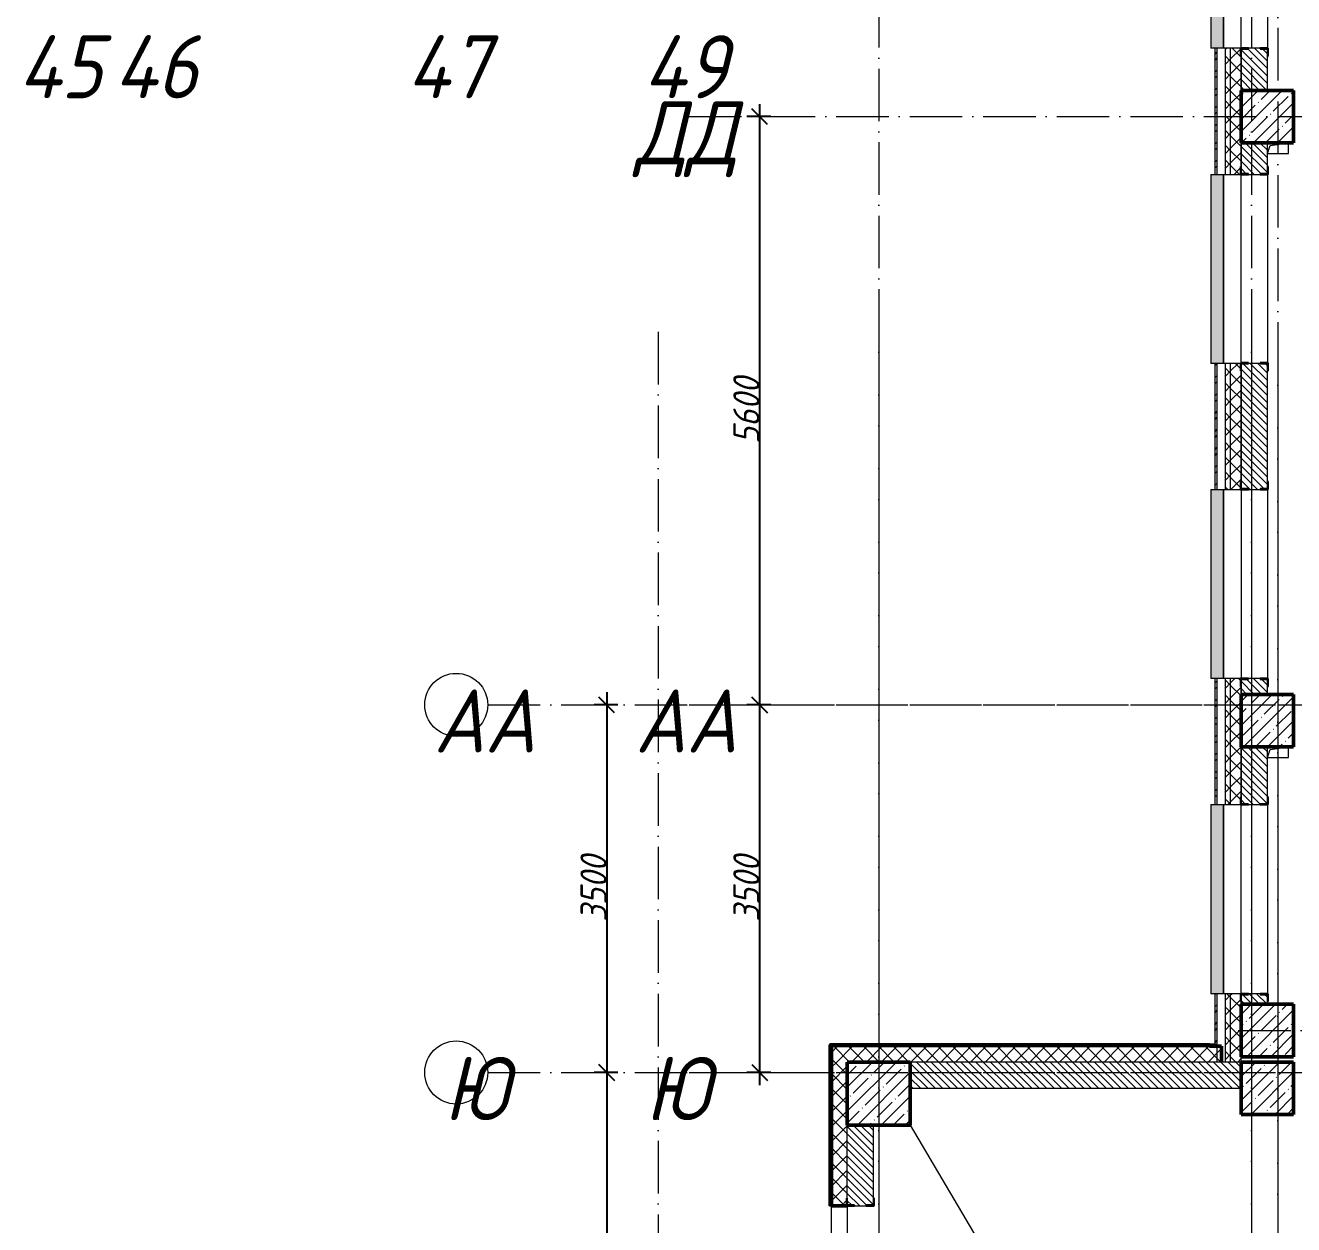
# Model space of a CAD drawing. Header units: millimetres. Extents: x -606178 to 312196, y -19338 to 632709.
# Drawn here: x -77790 to -65715, y 493177 to 504594 of the extents above; entities that cross this region are included whole.
import ezdxf

# ---------------------------------------------------------------- set-up
doc = ezdxf.new("R2010")
doc.units = ezdxf.units.MM
doc.linetypes.add('50_200_ШТРИХ_1Т_ш5_п1_п1_', pattern=[700, 500, -100, 0, -100])
for name, color, linetype, lineweight in [('A-____-____-DIMS', 7, 'Continuous', 9), ('A-DETL-____-OTLN-4', 7, 'Continuous', 18), ('A-GENM-____-MCUT', 7, 'Continuous', 25), ('A-GENM-____-OTLN', 7, 'Continuous', 9), ('A-GENM-____-OTLN-1', 7, 'Continuous', 25), ('A-GLAZ-____-OTLN', 7, 'Continuous', 9), ('A-WALL-____-MCUT', 7, 'Continuous', 13), ('A-WALL-____-MCUT-1', 7, 'Continuous', 9), ('A-WALL-____-MCUT-2', 7, 'Continuous', 50), ('A-WALL-____-MCUT-3', 7, 'Continuous', 9), ('A-WALL-____-OTLN', 7, 'Continuous', 9), ('A-WALL-____-PATT-1', 7, 'Continuous', 9), ('A-WALL-FNSH-MCUT-1', 7, 'Continuous', 9), ('S-COLS-____-MCUT', 7, 'Continuous', 50), ('S-COLS-____-OTLN', 7, 'Continuous', 9), ('S-GRID-____-IDEN', 7, 'Continuous', 9), ('S-GRID-____-OTLN-1', 7, '50_200_ШТРИХ_1Т_ш5_п1_п1_', 9)]:
    doc.layers.add(name, color=color, linetype=linetype, lineweight=lineweight)
doc.layers.add('A-GLAZ-____-OTLN-1', color=7, linetype='Continuous', lineweight=9, true_color=0xc0c0c0)
doc.styles.add('ISOCPEUR_I', font='isocpeui.ttf', dxfattribs={"width": 0.9, "height": 2.5})
doc.styles.add('ISOCPEUR_I_9', font='isocpeui.ttf', dxfattribs={"width": 0.9, "height": 250})
doc.dimstyles.new('ISO-2_5_0_9К_БОЛЬШОЙ_ОСИ', dxfattribs={"dimscale": 304.8, "dimtxt": 248.995294, "dimasz": 0.492126, "dimexe": 0.393701, "dimexo": 0, "dimgap": 0, "dimtad": 1, "dimdec": 0, "dimzin": 0, "dimdsep": 46, "dimtxsty": 'ISOCPEUR_I_9', "dimblk1": 'OBLIQUE', "dimblk2": 'OBLIQUE', "dimsah": 1, "dimcen": 0.09, "dimdle": 0.393701, "dimazin": 0, "dimtfac": 1, "dimtdec": 4, "dimtix": 1, "dimtmove": 0, "dimatfit": 3, "dimfxl": 1, "dimtvp": 1, "dimtolj": 1, "dimtzin": 0, "dimarcsym": 2})
pattern_1 = [(135, (-140714.89, 451794.26), (-35.35534, -35.35534), [])]
pattern_2 = [(45, (-140714.89, 451794.26), (-70.71068, 70.71068), []), (135, (-140714.89, 451794.26), (-70.71068, -70.71068), [])]
pattern_3 = [(45, (-74750, -43231.04), (-114.04925, 114.04925), []), (45, (-74635.95, -43231.04), (-114.04925, 114.04925), [201.613, -40.323, 3.353, -36.97])]
pattern_4 = [(45, (-74750, -42681.04), (-114.04925, 114.04925), []), (45, (-74635.95, -42681.04), (-114.04925, 114.04925), [201.613, -40.323, 3.353, -36.97])]

# ---------------------------------------------------------------- blocks, each defined once
blk = doc.blocks.new('BSC_Колонна _Прямоугольная - 500х500-V39-АР1_План отверстий 3 этажа в осях 1-64_Ю-ЯЯ')
at = {"layer": 'S-COLS-____-OTLN'}
h = blk.add_hatch(dxfattribs=at)
h.set_pattern_fill('FP_47', color=256, style=0, pattern_type=2)
h.set_pattern_definition([(315, (-51931.04, 74750), (114.04925, 114.04925), []), (315, (-51931.04, 74635.95), (114.04925, 114.04925), [201.613, -40.323, 3.353, -36.97])])
h.paths.add_polyline_path([(-250, 250), (-250, -250), (250, -250), (250, 250)], flags=0)
at = {"layer": 'S-COLS-____-MCUT'}
for p, q in [((250, 250), (-250, 250)), ((-250, 250), (-250, -250)), ((250, -250), (250, 250)), ((-250, -250), (250, -250))]:
    blk.add_line(p, q, dxfattribs=at)
blk = doc.blocks.new('BSC_Колонна _Прямоугольная - 500х500-V56-АР1_План отверстий 3 этажа в осях 1-64_Ю-ЯЯ')
at = {"layer": 'S-COLS-____-OTLN'}
h = blk.add_hatch(dxfattribs=at)
h.set_pattern_fill('FP_64', color=256, style=0, pattern_type=2)
h.set_pattern_definition(pattern_3)
h.paths.add_polyline_path([(-250, -250), (250, -250), (250, 250), (-250, 250)], flags=0)
at = {"layer": 'S-COLS-____-MCUT'}
for p, q in [((250, 250), (-250, 250)), ((-250, 250), (-250, -250)), ((250, -250), (250, 250)), ((-250, -250), (250, -250))]:
    blk.add_line(p, q, dxfattribs=at)
blk = doc.blocks.new('BSC_Колонна _Прямоугольная - 500х500-V113-АР1_План отверстий 3 этажа в осях 1-64_Ю-ЯЯ')
at = {"layer": 'S-COLS-____-OTLN'}
h = blk.add_hatch(dxfattribs=at)
h.set_pattern_fill('FP_118', color=256, style=0, pattern_type=2)
h.set_pattern_definition([(315, (-46181.04, 74750), (114.04925, 114.04925), []), (315, (-46181.04, 74635.95), (114.04925, 114.04925), [201.613, -40.323, 3.353, -36.97])])
h.paths.add_polyline_path([(-250, 250), (-250, -250), (250, -250), (250, 250)], flags=0)
at = {"layer": 'S-COLS-____-MCUT'}
for p, q in [((250, 250), (-250, 250)), ((-250, 250), (-250, -250)), ((250, -250), (250, 250)), ((-250, -250), (250, -250))]:
    blk.add_line(p, q, dxfattribs=at)
blk = doc.blocks.new('BSC_Колонна _Прямоугольная - 500х500-V119-АР1_План отверстий 3 этажа в осях 1-64_Ю-ЯЯ')
at = {"layer": 'S-COLS-____-OTLN'}
h = blk.add_hatch(dxfattribs=at)
h.set_pattern_fill('FP_124', color=256, style=0, pattern_type=2)
h.set_pattern_definition(pattern_4)
h.paths.add_polyline_path([(-250, -250), (250, -250), (250, 250), (-250, 250), (-250, 12)], flags=0)
at = {"layer": 'S-COLS-____-MCUT'}
for p, q in [((250, 250), (-250, 250)), ((-250, 250), (-250, -250)), ((250, -250), (250, 250)), ((-250, -250), (250, -250))]:
    blk.add_line(p, q, dxfattribs=at)
blk = doc.blocks.new('Фахверк_СКБ_Уголок - 250_2700-27497298-АР1_План отверстий 3 этажа в осях 1-64_Ю-ЯЯ')
at = {"layer": 'A-GENM-____-MCUT'}
for p, q in [((200, 181), (125, 181)), ((125, 181), (125, 106)), ((131, 106), (131, 175)), ((131, 175), (200, 175)), ((200, 175), (200, 181)), ((125, 106), (131, 106)), ((131, -6), (125, -6)), ((125, -6), (125, -81)), ((125, -81), (200, -81)), ((131, -75), (131, -6)), ((200, -75), (131, -75)), ((200, -81), (200, -75))]:
    blk.add_line(p, q, dxfattribs=at)
blk = doc.blocks.new('Фахверк_СКБ_Уголок - 250_2700_1-27501432-АР1_План отверстий 3 этажа в осях 1-64_Ю-ЯЯ')
at = {"layer": 'A-GENM-____-MCUT'}
for p, q in [((200, 181), (125, 181)), ((125, 181), (125, 106)), ((131, 106), (131, 175)), ((131, 175), (200, 175)), ((200, 175), (200, 181)), ((125, 106), (131, 106)), ((131, -6), (125, -6)), ((125, -6), (125, -81)), ((125, -81), (200, -81)), ((131, -75), (131, -6)), ((200, -75), (131, -75)), ((200, -81), (200, -75))]:
    blk.add_line(p, q, dxfattribs=at)
blk = doc.blocks.new('AR_Отверстие прямоугольное _в плите_ - AR_Отверстие прямоугольное _в плите_-V175-АР1_План отверстий 3 этажа в осях 1-64_Ю-ЯЯ')
at = {"layer": 'A-GENM-____-OTLN'}
for p, q in [((-100, -50), (-75, 25)), ((-75, 25), (100, 50)), ((100, -50), (100, 50)), ((-100, -50), (100, -50))]:
    blk.add_line(p, q, dxfattribs=at)
blk = doc.blocks.new('Отлив_СКБ - Отлив витража_120_НВФ-31885689-АР1_План отверстий 3 этажа в осях 1-64_Ю-ЯЯ')
at = {"layer": 'A-GLAZ-____-OTLN-1'}
for points in [[(1800, 2), (1800, 120), (0, 120), (0, 2), (737, 2)], [(1800, 0), (1800, 2), (0, 2), (0, 0), (737, 0)]]:
    blk.add_hatch(color=256, dxfattribs=at).paths.add_polyline_path(points, flags=0)
at = {"layer": 'A-GLAZ-____-OTLN'}
for p, q in [((0, 83), (0, 120)), ((1800, 120), (0, 120)), ((0, 2), (1800, 2)), ((1800, 120), (1800, 83)), ((1800, 0), (0, 0))]:
    blk.add_line(p, q, dxfattribs=at)
blk = doc.blocks.new('Стены 10 - Стены 4-31628020-АР1_План отверстий 3 этажа в осях 1-64_Ю-ЯЯ')
at = {"layer": 'A-WALL-____-MCUT'}
for p, q in [((23850, 9731), (23800, 9731)), ((23800, 9731), (23800, 9711)), ((23800, 9711), (23850, 9711)), ((23850, 9711), (23850, 9731))]:
    blk.add_line(p, q, dxfattribs=at)
blk = doc.blocks.new('BSC_Колонна _Прямоугольная - 600х600-25984397-АР1_План отверстий 3 этажа в осях 1-64_А-ГГ')
at = {"layer": 'S-COLS-____-OTLN'}
h = blk.add_hatch(dxfattribs=at)
h.set_pattern_fill('FP_47', color=256, style=0, pattern_type=2)
h.set_pattern_definition([(45, (-71050, -42631.04), (-114.04925, 114.04925), []), (45, (-70935.95, -42631.04), (-114.04925, 114.04925), [201.613, -40.323, 3.353, -36.97])])
h.paths.add_polyline_path([(-300, -300), (300, -300), (300, 300), (-300, 300)], flags=0)
at = {"layer": 'S-COLS-____-MCUT'}
for p, q in [((300, 300), (-300, 300)), ((-300, 300), (-300, -300)), ((300, -300), (300, 300)), ((-300, -300), (300, -300))]:
    blk.add_line(p, q, dxfattribs=at)
blk = doc.blocks.new('BSC_Колонна _Прямоугольная - 500х500-V87-АР1_План отверстий 3 этажа в осях 1-64_А-ГГ')
at = {"layer": 'S-COLS-____-OTLN'}
h = blk.add_hatch(dxfattribs=at)
h.set_pattern_fill('FP_124', color=256, style=0, pattern_type=2)
h.set_pattern_definition(pattern_3)
h.paths.add_polyline_path([(-250, -250), (250, -250), (250, 250), (-250, 250)], flags=0)
at = {"layer": 'S-COLS-____-MCUT'}
for p, q in [((250, 250), (-250, 250)), ((-250, 250), (-250, -250)), ((250, -250), (250, 250)), ((-250, -250), (250, -250))]:
    blk.add_line(p, q, dxfattribs=at)
blk = doc.blocks.new('BSC_Колонна _Прямоугольная - 500х500-V143-АР1_План отверстий 3 этажа в осях 1-64_А-ГГ')
at = {"layer": 'S-COLS-____-OTLN'}
h = blk.add_hatch(dxfattribs=at)
h.set_pattern_fill('FP_166', color=256, style=0, pattern_type=2)
h.set_pattern_definition(pattern_4)
h.paths.add_polyline_path([(-250, -250), (250, -250), (250, 250), (-250, 250)], flags=0)
at = {"layer": 'S-COLS-____-MCUT'}
for p, q in [((250, 250), (-250, 250)), ((-250, 250), (-250, -250)), ((250, -250), (250, 250)), ((-250, -250), (250, -250))]:
    blk.add_line(p, q, dxfattribs=at)
blk = doc.blocks.new('Фахверк_СКБ_Уголок - 250_3380-27498580-АР1_План отверстий 3 этажа в осях 1-64_А-ГГ')
at = {"layer": 'A-GENM-____-MCUT'}
for p, q in [((200, 181), (125, 181)), ((125, 181), (125, 106)), ((131, 106), (131, 175)), ((131, 175), (200, 175)), ((200, 175), (200, 181)), ((125, 106), (131, 106)), ((131, -6), (125, -6)), ((125, -6), (125, -81)), ((125, -81), (200, -81)), ((131, -75), (131, -6)), ((200, -75), (131, -75)), ((200, -81), (200, -75))]:
    blk.add_line(p, q, dxfattribs=at)
blk = doc.blocks.new('Стены 10 - Стены 4-31628020-АР1_План отверстий 3 этажа в осях 1-64_А-ГГ')
at = {"layer": 'A-WALL-____-MCUT-3'}
for p, q in [((23850, 9731), (23800, 9731)), ((23800, 9731), (23800, 9711)), ((23800, 9711), (23850, 9711)), ((23850, 9711), (23850, 9731))]:
    blk.add_line(p, q, dxfattribs=at)
blk = doc.blocks.new('Ось сетки - Круг_Ø6_00__ISO-2_5_0_9K_-25732049-АР1_План отверстий 1 этажа в осях 1-64_А-ГГ')
at = {"layer": 'S-GRID-____-IDEN'}
blk.add_circle((0, 0), 3, dxfattribs=at)
blk = doc.blocks.new('_Oblique')
at = {"color": 0, "linetype": 'ByBlock', "lineweight": -2}
blk.add_line((-0.5, -0.5), (0.5, 0.5), dxfattribs=at)
blk = doc.blocks.new('*D5053')
at = {"layer": 'A-____-____-DIMS', "color": 0, "lineweight": -2, "transparency": 16777216}
for p, q in [((-72255, 498245), (-72255, 494505)), ((-72148, 498125), (-72375, 498125)), ((-72148, 494625), (-72375, 494625))]:
    blk.add_line(p, q, dxfattribs=at)
at = {"layer": 'Defpoints', "color": 0, "transparency": 16777216}
for p in [(-72148, 498125), (-72255, 494625), (-72148, 494625)]:
    blk.add_point(p, dxfattribs=at)
at = {"layer": 'A-____-____-DIMS', "color": 0, "lineweight": -2, "transparency": 16777216, "xscale": 150, "yscale": 150, "zscale": 150}
for p, rotation in [((-72255, 498125), 90), ((-72255, 494625), 270)]:
    blk.add_blockref('_Oblique', p, dxfattribs=dict(at, rotation=rotation))
at = {"layer": 'A-____-____-DIMS', "color": 0, "transparency": 16777216, "insert": (-72380, 496375), "char_height": 250, "width": 758.48, "attachment_point": 5, "rotation": 90, "style": 'ISOCPEUR_I_9'}
blk.add_mtext('\\A1;3500', dxfattribs=at)
blk = doc.blocks.new('*D5054')
at = {"layer": 'A-____-____-DIMS', "color": 0, "lineweight": -2, "transparency": 16777216}
for p, q in [((-72255, 494745), (-72255, 488355)), ((-72148, 494625), (-72375, 494625)), ((-72148, 488475), (-72375, 488475))]:
    blk.add_line(p, q, dxfattribs=at)
at = {"layer": 'Defpoints', "color": 0, "transparency": 16777216}
for p in [(-72148, 494625), (-72255, 488475), (-72148, 488475)]:
    blk.add_point(p, dxfattribs=at)
at = {"layer": 'A-____-____-DIMS', "color": 0, "lineweight": -2, "transparency": 16777216, "xscale": 150, "yscale": 150, "zscale": 150}
for p, rotation in [((-72255, 494625), 90), ((-72255, 488475), 270)]:
    blk.add_blockref('_Oblique', p, dxfattribs=dict(at, rotation=rotation))
at = {"layer": 'A-____-____-DIMS', "color": 0, "transparency": 16777216, "insert": (-72380, 491550), "char_height": 250, "width": 701.02, "attachment_point": 5, "rotation": 90, "style": 'ISOCPEUR_I_9'}
blk.add_mtext('\\A1;6150', dxfattribs=at)
blk = doc.blocks.new('*D5373')
at = {"layer": 'A-____-____-DIMS', "color": 0, "lineweight": -2, "transparency": 16777216}
for p, q in [((-70800, 503845), (-70800, 498005)), ((-70693, 503725), (-70920, 503725)), ((-70693, 498125), (-70920, 498125))]:
    blk.add_line(p, q, dxfattribs=at)
at = {"layer": 'Defpoints', "color": 0, "transparency": 16777216}
for p in [(-70693, 503725), (-70800, 498125), (-70693, 498125)]:
    blk.add_point(p, dxfattribs=at)
at = {"layer": 'A-____-____-DIMS', "color": 0, "lineweight": -2, "transparency": 16777216, "xscale": 150, "yscale": 150, "zscale": 150}
for p, rotation in [((-70800, 503725), 90), ((-70800, 498125), 270)]:
    blk.add_blockref('_Oblique', p, dxfattribs=dict(at, rotation=rotation))
at = {"layer": 'A-____-____-DIMS', "color": 0, "transparency": 16777216, "insert": (-70925, 500925), "char_height": 250, "width": 758.48, "attachment_point": 5, "rotation": 90, "style": 'ISOCPEUR_I_9'}
blk.add_mtext('\\A1;5600', dxfattribs=at)
blk = doc.blocks.new('*D5374')
at = {"layer": 'A-____-____-DIMS', "color": 0, "lineweight": -2, "transparency": 16777216}
for p, q in [((-70800, 498245), (-70800, 494505)), ((-70693, 498125), (-70920, 498125)), ((-70693, 494625), (-70920, 494625))]:
    blk.add_line(p, q, dxfattribs=at)
at = {"layer": 'Defpoints', "color": 0, "transparency": 16777216}
for p in [(-70693, 498125), (-70800, 494625), (-70693, 494625)]:
    blk.add_point(p, dxfattribs=at)
at = {"layer": 'A-____-____-DIMS', "color": 0, "lineweight": -2, "transparency": 16777216, "xscale": 150, "yscale": 150, "zscale": 150}
for p, rotation in [((-70800, 498125), 90), ((-70800, 494625), 270)]:
    blk.add_blockref('_Oblique', p, dxfattribs=dict(at, rotation=rotation))
at = {"layer": 'A-____-____-DIMS', "color": 0, "transparency": 16777216, "insert": (-70925, 496375), "char_height": 250, "width": 758.48, "attachment_point": 5, "rotation": 90, "style": 'ISOCPEUR_I_9'}
blk.add_mtext('\\A1;3500', dxfattribs=at)

msp = doc.modelspace()

# ---------------------------------------------------------------- hatches: boundary and pattern name
at = {"layer": 'A-WALL-____-PATT-1'}
h = msp.add_hatch(dxfattribs=at)
h.set_pattern_fill('FP_4', color=256, style=0, pattern_type=2)
h.set_pattern_definition(pattern_2)
h.paths.add_polyline_path([(-66314.891, 494725.3011), (-66314.891, 495375.3011), (-66364.891, 495375.3011), (-66364.891, 494725.3011)], flags=0)
h.paths.add_polyline_path([(-66364.891, 497175.3011), (-66314.891, 497175.3011), (-66314.891, 498375.3011), (-66364.891, 498375.3011), (-66364.891, 497716.3162)], flags=0)
h.paths.add_polyline_path([(-66364.891, 500175.3011), (-66314.891, 500175.3011), (-66314.891, 501375.3011), (-66364.891, 501375.3011), (-66364.891, 500945.2864)], flags=0)
h.paths.add_polyline_path([(-66364.891, 503175.3011), (-66314.891, 503175.3011), (-66314.891, 504375.3011), (-66364.891, 504375.3011), (-66364.891, 503367.014)], flags=0)
h.paths.add_polyline_path([(-66314.891, 506175.3011), (-66314.891, 506975.3011), (-66364.891, 506975.3011), (-66364.891, 506175.3011)], flags=0)
h = msp.add_hatch(dxfattribs=at)
h.set_pattern_fill('FP_4', color=256, style=0, pattern_type=2)
h.set_pattern_definition(pattern_2)
h.paths.add_polyline_path([(-66314.891, 494725.3011), (-66214.891, 494725.3011), (-66214.891, 495300.3011), (-66220.891, 495300.3011), (-66220.891, 495375.3011), (-66314.891, 495375.3011), (-66314.891, 494775.3011)], flags=0)
h.paths.add_polyline_path([(-66220.891, 497175.3011), (-66220.891, 497250.3011), (-66214.891, 497250.3011), (-66214.891, 498300.3011), (-66220.891, 498300.3011), (-66220.891, 498375.3011), (-66314.891, 498375.3011), (-66314.891, 497175.3011)], flags=0)
h.paths.add_polyline_path([(-66220.891, 500175.3011), (-66220.891, 500250.3011), (-66214.891, 500250.3011), (-66214.891, 501306.3011), (-66220.891, 501306.3011), (-66220.891, 501375.3011), (-66314.891, 501375.3011), (-66314.891, 500175.3011)], flags=0)
h.paths.add_polyline_path([(-66220.891, 503175.3011), (-66220.891, 503250.3011), (-66214.891, 503250.3011), (-66214.891, 504300.3011), (-66220.891, 504300.3011), (-66220.891, 504375.3011), (-66314.891, 504375.3011), (-66314.891, 503175.3011)], flags=0)
h.paths.add_polyline_path([(-66220.891, 506175.3011), (-66220.891, 506250.3011), (-66214.891, 506250.3011), (-66214.891, 506975.3011), (-66314.891, 506975.3011), (-66314.891, 506175.3011)], flags=0)
h = msp.add_hatch(dxfattribs=at)
h.set_pattern_fill('FP_6', color=256, style=0, pattern_type=2)
h.set_pattern_definition([(45, (-140714.89, 451794.26), (-85.53659, 85.53659), []), (45, (-140657.87, 451794.26), (-85.53659, 85.53659), [])])
h.paths.add_polyline_path([(-66444.891, 494895.3011), (-66444.891, 495375.3011), (-66464.891, 495375.3011), (-66464.891, 494895.3011)], flags=0)
h.paths.add_polyline_path([(-66464.891, 497175.3011), (-66444.891, 497175.3011), (-66444.891, 498375.3011), (-66464.891, 498375.3011), (-66464.891, 497716.3162)], flags=0)
h.paths.add_polyline_path([(-66444.891, 500175.3011), (-66444.891, 501375.3011), (-66464.891, 501375.3011), (-66464.891, 500175.3011)], flags=0)
h.paths.add_polyline_path([(-66444.891, 503175.3011), (-66444.891, 504375.3011), (-66464.891, 504375.3011), (-66464.891, 503175.3011)], flags=0)
h.paths.add_polyline_path([(-66444.891, 506175.3011), (-66444.891, 506735.3011), (-66464.891, 506735.3011), (-66464.891, 506175.3011)], flags=0)
h = msp.add_hatch(dxfattribs=at)
h.set_pattern_fill('FP_9', color=256, style=0, pattern_type=2)
h.set_pattern_definition(pattern_1)
h.paths.add_polyline_path([(-65964.891, 503975.3011), (-65964.891, 504369.3011), (-66033.891, 504369.3011), (-66033.891, 504375.3011), (-66145.891, 504375.3011), (-66145.891, 504369.3011), (-66214.891, 504369.3011), (-66214.891, 503975.3011)], flags=0)
h.paths.add_polyline_path([(-66145.891, 506175.3011), (-66033.891, 506175.3011), (-66033.891, 506181.3011), (-65964.891, 506181.3011), (-65964.891, 506425.3011), (-66214.891, 506425.3011), (-66214.891, 506181.3011), (-66145.891, 506181.3011)], flags=0)
h = msp.add_hatch(dxfattribs=at)
h.set_pattern_fill('FP_9', color=256, style=0, pattern_type=2)
h.set_pattern_definition(pattern_1)
h.paths.add_polyline_path([(-66145.891, 498225.3011), (-65964.891, 498225.3011), (-65964.891, 498369.3011), (-66033.891, 498369.3011), (-66033.891, 498375.3011), (-66145.891, 498375.3011), (-66145.891, 498369.3011), (-66214.891, 498369.3011), (-66214.891, 498225.3011)], flags=0)
h.paths.add_polyline_path([(-66033.891, 500175.3011), (-66033.891, 500181.3011), (-65964.891, 500181.3011), (-65964.891, 501375.3011), (-66214.891, 501375.3011), (-66214.891, 500181.3011), (-66145.891, 500181.3011), (-66145.891, 500175.3011)], flags=0)
h.paths.add_polyline_path([(-66033.891, 503175.3011), (-66033.891, 503181.3011), (-65964.891, 503181.3011), (-65964.891, 503475.3011), (-66214.891, 503475.3011), (-66214.891, 503181.3011), (-66145.891, 503181.3011), (-66145.891, 503175.3011)], flags=0)
h = msp.add_hatch(dxfattribs=at)
h.set_pattern_fill('FP_9', color=256, style=0, pattern_type=2)
h.set_pattern_definition(pattern_1)
h.paths.add_polyline_path([(-66145.891, 495275.3011), (-65964.891, 495275.3011), (-65964.891, 495369.3011), (-66033.891, 495369.3011), (-66033.891, 495375.3011), (-66145.891, 495375.3011), (-66145.891, 495369.3011), (-66214.891, 495369.3011), (-66214.891, 495275.3011)], flags=0)
h.paths.add_polyline_path([(-66145.891, 497175.3011), (-66033.891, 497175.3011), (-66033.891, 497181.3011), (-65964.891, 497181.3011), (-65964.891, 497725.3011), (-66214.891, 497725.3011), (-66214.891, 497181.3011), (-66145.891, 497181.3011)], flags=0)
h = msp.add_hatch(dxfattribs=at)
h.set_pattern_fill('FP_4', color=256, style=0, pattern_type=2)
h.set_pattern_definition(pattern_2)
h.paths.add_polyline_path([(-66400.2463, 494725.3011), (-66400.2463, 494875.3011), (-70114.891, 494875.3011), (-70114.891, 494725.3011), (-66495.4168, 494725.3011)], flags=0)
h = msp.add_hatch(dxfattribs=at)
h.set_pattern_fill('FP_1', color=256, style=0, pattern_type=2)
h.set_pattern_definition(pattern_2)
h.paths.add_polyline_path([(-66400.2463, 494725.3011), (-66400.2463, 494875.3011), (-70114.891, 494875.3011), (-70114.891, 494725.3011), (-66495.0678, 494725.3011)], flags=0)
h = msp.add_hatch(dxfattribs=at)
h.set_pattern_fill('FP_1', color=256, style=0, pattern_type=2)
h.set_pattern_definition(pattern_2)
h.paths.add_polyline_path([(-70114.891, 464125.3011), (-69964.891, 464125.3011), (-69964.891, 465420.3011), (-69970.891, 465420.3011), (-69970.891, 465495.3011), (-70114.891, 465495.3011)], flags=0)
h.paths.add_polyline_path([(-70029.9964, 467195.3011), (-69970.891, 467195.3011), (-69970.891, 467270.3011), (-69964.891, 467270.3011), (-69964.891, 468060.3011), (-69970.891, 468060.3011), (-69970.891, 468135.3011), (-70114.891, 468135.3011), (-70114.891, 467195.3011)], flags=0)
h.paths.add_polyline_path([(-70029.9964, 469835.3011), (-69970.891, 469835.3011), (-69970.891, 469910.3011), (-69964.891, 469910.3011), (-69964.891, 471300.3011), (-69970.891, 471300.3011), (-69970.891, 471375.3011), (-70114.891, 471375.3011), (-70114.891, 469835.3011)], flags=0)
h.paths.add_polyline_path([(-70029.9964, 473075.3011), (-69970.891, 473075.3011), (-69970.891, 473150.3011), (-69964.891, 473150.3011), (-69964.891, 473940.3011), (-69970.891, 473940.3011), (-69970.891, 474015.3011), (-70114.891, 474015.3011), (-70114.891, 473075.3011)], flags=0)
h.paths.add_polyline_path([(-70029.9964, 475715.3011), (-69970.891, 475715.3011), (-69970.891, 475790.3011), (-69964.891, 475790.3011), (-69964.891, 477180.3011), (-69970.891, 477180.3011), (-69970.891, 477255.3011), (-70114.891, 477255.3011), (-70114.891, 475715.3011)], flags=0)
h.paths.add_polyline_path([(-70114.891, 478955.3011), (-69970.891, 478955.3011), (-69970.891, 479030.3011), (-69964.891, 479030.3011), (-69964.891, 479820.3011), (-69970.891, 479820.3011), (-69970.891, 479895.3011), (-70114.891, 479895.3011)], flags=0)
h.paths.add_polyline_path([(-70114.891, 481595.3011), (-69970.891, 481595.3011), (-69970.891, 481670.3011), (-69964.891, 481670.3011), (-69964.891, 483060.3011), (-69970.891, 483060.3011), (-69970.891, 483135.3011), (-70114.891, 483135.3011)], flags=0)
h.paths.add_polyline_path([(-70114.891, 484835.3011), (-69970.891, 484835.3011), (-69970.891, 484910.3011), (-69964.891, 484910.3011), (-69964.891, 485700.3011), (-69970.891, 485700.3011), (-69970.891, 485775.3011), (-70114.891, 485775.3011)], flags=0)
h.paths.add_polyline_path([(-69970.891, 487475.3011), (-69970.891, 487550.3011), (-69964.891, 487550.3011), (-69964.891, 488940.3011), (-69970.891, 488940.3011), (-69970.891, 489015.3011), (-70114.891, 489015.3011), (-70114.891, 487475.3011), (-70029.9964, 487475.3011)], flags=0)
h.paths.add_polyline_path([(-69970.891, 490715.3011), (-69970.891, 490790.3011), (-69964.891, 490790.3011), (-69964.891, 491580.3011), (-69970.891, 491580.3011), (-69970.891, 491655.3011), (-70114.891, 491655.3011), (-70114.891, 490715.3011), (-70029.9964, 490715.3011)], flags=0)
h.paths.add_polyline_path([(-69970.891, 493355.3011), (-69970.891, 493430.3011), (-69964.891, 493430.3011), (-69964.891, 494725.3011), (-70114.891, 494725.3011), (-70114.891, 493355.3011), (-70029.9964, 493355.3011)], flags=0)
h = msp.add_hatch(dxfattribs=at)
h.set_pattern_fill('FP_9', color=256, style=0, pattern_type=2)
h.set_pattern_definition(pattern_1)
h.paths.add_polyline_path([(-66214.891, 494475.3011), (-66214.891, 494725.3011), (-69364.891, 494725.3011), (-69364.891, 494475.3011), (-66495.4168, 494475.3011)], flags=0)
h = msp.add_hatch(dxfattribs=at)
h.set_pattern_fill('FP_6', color=256, style=0, pattern_type=2)
h.set_pattern_definition(pattern_1)
h.paths.add_polyline_path([(-66214.891, 494475.3011), (-66214.891, 494725.3011), (-69364.891, 494725.3011), (-69364.891, 494475.3011), (-66495.0678, 494475.3011)], flags=0)
h = msp.add_hatch(dxfattribs=at)
h.set_pattern_fill('FP_6', color=256, style=0, pattern_type=2)
h.set_pattern_definition(pattern_1)
h.paths.add_polyline_path([(-69895.891, 488775.3011), (-69714.891, 488775.3011), (-69714.891, 489009.3011), (-69783.891, 489009.3011), (-69783.891, 489015.3011), (-69895.891, 489015.3011), (-69895.891, 489009.3011), (-69964.891, 489009.3011), (-69964.891, 488775.3011)], flags=0)
h.paths.add_polyline_path([(-69895.891, 490715.3011), (-69783.891, 490715.3011), (-69783.891, 490721.3011), (-69714.891, 490721.3011), (-69714.891, 491649.3011), (-69783.891, 491649.3011), (-69783.891, 491655.3011), (-69895.891, 491655.3011), (-69895.891, 491649.3011), (-69964.891, 491649.3011), (-69964.891, 490721.3011), (-69895.891, 490721.3011)], flags=0)
h.paths.add_polyline_path([(-69783.891, 493355.3011), (-69783.891, 493361.3011), (-69714.891, 493361.3011), (-69714.891, 494125.3011), (-69964.891, 494125.3011), (-69964.891, 493361.3011), (-69895.891, 493361.3011), (-69895.891, 493355.3011)], flags=0)

# ---------------------------------------------------------------- linework, layer by layer
at = {"layer": 'A-DETL-____-OTLN-4'}
msp.add_line((-69364.891, 494125.3011), (-51964.891, 464625.3011), dxfattribs=at)
at = {"layer": 'A-WALL-____-MCUT'}
for p, q in [((-66444.891, 504375.3011), (-66444.891, 503175.3011)), ((-66220.891, 504375.3011), (-66444.891, 504375.3011)), ((-66033.891, 504375.3011), (-66145.891, 504375.3011)), ((-65964.891, 503975.3011), (-65964.891, 504300.3011)), ((-65964.891, 503250.3011), (-65964.891, 503475.3011)), ((-66444.891, 503175.3011), (-66220.891, 503175.3011)), ((-66145.891, 503175.3011), (-66033.891, 503175.3011)), ((-66444.891, 501375.3011), (-66444.891, 500175.3011)), ((-66220.891, 501375.3011), (-66444.891, 501375.3011)), ((-66033.891, 501375.3011), (-66145.891, 501375.3011)), ((-65964.891, 500250.3011), (-65964.891, 501306.3011)), ((-66444.891, 500175.3011), (-66220.891, 500175.3011)), ((-66145.891, 500175.3011), (-66033.891, 500175.3011)), ((-66444.891, 498375.3011), (-66444.891, 497175.3011)), ((-66220.891, 498375.3011), (-66444.891, 498375.3011)), ((-66033.891, 498375.3011), (-66145.891, 498375.3011)), ((-65964.891, 498225.3011), (-65964.891, 498300.3011)), ((-65964.891, 497250.3011), (-65964.891, 497725.3011)), ((-66444.891, 497175.3011), (-66220.891, 497175.3011)), ((-66145.891, 497175.3011), (-66033.891, 497175.3011)), ((-66444.891, 495375.3011), (-66444.891, 494725.3011)), ((-66220.891, 495375.3011), (-66444.891, 495375.3011)), ((-66033.891, 495375.3011), (-66145.891, 495375.3011)), ((-65964.891, 495275.3011), (-65964.891, 495300.3011)), ((-66214.891, 494725.3011), (-66214.891, 494775.3011)), ((-66214.891, 494725.3011), (-69364.891, 494725.3011)), ((-69364.891, 494475.3011), (-66214.891, 494475.3011))]:
    msp.add_line(p, q, dxfattribs=at)
at = {"layer": 'A-WALL-____-MCUT-1'}
for p, q in [((-66364.891, 503175.3011), (-66364.891, 504375.3011)), ((-66314.891, 503175.3011), (-66314.891, 504375.3011)), ((-66214.891, 504300.3011), (-66214.891, 503975.3011)), ((-66214.891, 503975.3011), (-66214.891, 504300.3011)), ((-66214.891, 503250.3011), (-66214.891, 503475.3011)), ((-66214.891, 503475.3011), (-66214.891, 503250.3011)), ((-66364.891, 500175.3011), (-66364.891, 501375.3011)), ((-66314.891, 500175.3011), (-66314.891, 501375.3011)), ((-66214.891, 500250.3011), (-66214.891, 501306.3011)), ((-66214.891, 501306.3011), (-66214.891, 500250.3011)), ((-66364.891, 497175.3011), (-66364.891, 498375.3011)), ((-66314.891, 497175.3011), (-66314.891, 498375.3011)), ((-66214.891, 498225.3011), (-66214.891, 498300.3011)), ((-66214.891, 498300.3011), (-66214.891, 498225.3011)), ((-66214.891, 497250.3011), (-66214.891, 497725.3011)), ((-66214.891, 497725.3011), (-66214.891, 497250.3011)), ((-66364.891, 494725.3011), (-66364.891, 495375.3011)), ((-66314.891, 494725.3011), (-66314.891, 495375.3011)), ((-66214.891, 495275.3011), (-66214.891, 495300.3011)), ((-66214.891, 495300.3011), (-66214.891, 495275.3011)), ((-66514.891, 494887.3011), (-70126.891, 494887.3011)), ((-66514.891, 494882.3011), (-70121.891, 494882.3011)), ((-66400.2463, 494875.3011), (-66514.891, 494875.3011)), ((-66400.2463, 494725.3011), (-66400.2463, 494875.3011))]:
    msp.add_line(p, q, dxfattribs=at)
at = {"layer": 'A-WALL-____-MCUT-2'}
for p, q in [((-66514.891, 494887.3011), (-70126.891, 494887.3011)), ((-70126.891, 494887.3011), (-70126.891, 493355.3011)), ((-66514.891, 494882.3011), (-70121.891, 494882.3011)), ((-70121.891, 494882.3011), (-70121.891, 493355.3011)), ((-70114.891, 494875.3011), (-70114.891, 493355.3011)), ((-66400.2463, 494875.3011), (-66514.891, 494875.3011)), ((-66400.2463, 494725.3011), (-66400.2463, 494875.3011)), ((-70114.891, 493355.3011), (-69970.891, 493355.3011))]:
    msp.add_line(p, q, dxfattribs=at)
at = {"layer": 'A-WALL-____-MCUT-3'}
for p, q in [((-66214.891, 494725.3011), (-66214.891, 494775.3011)), ((-66214.891, 494725.3011), (-69364.891, 494725.3011)), ((-69364.891, 494475.3011), (-66214.891, 494475.3011)), ((-69964.891, 493430.3011), (-69964.891, 494125.3011)), ((-69714.891, 493430.3011), (-69714.891, 494125.3011)), ((-69895.891, 493355.3011), (-69783.891, 493355.3011))]:
    msp.add_line(p, q, dxfattribs=at)
at = {"layer": 'A-WALL-____-OTLN'}
for p, q in [((-66214.891, 504375.3011), (-66214.891, 506175.3011)), ((-65964.891, 506175.3011), (-65964.891, 504375.3011)), ((-66214.891, 501381.3011), (-66214.891, 503175.3011)), ((-65964.891, 503175.3011), (-65964.891, 501381.3011)), ((-66214.891, 500175.3011), (-66214.891, 498375.3011)), ((-65964.891, 500175.3011), (-65964.891, 498375.3011)), ((-66214.891, 495375.3011), (-66214.891, 497175.3011)), ((-65964.891, 497175.3011), (-65964.891, 495375.3011)), ((-70114.891, 491655.3011), (-70114.891, 493355.3011)), ((-69964.891, 493355.3011), (-69964.891, 491655.3011))]:
    msp.add_line(p, q, dxfattribs=at)
at = {"layer": 'A-WALL-FNSH-MCUT-1'}
for p, q in [((-66444.891, 504375.3011), (-66464.891, 504375.3011)), ((-66464.891, 504375.3011), (-66464.891, 503175.3011)), ((-66464.891, 503175.3011), (-66444.891, 503175.3011)), ((-66444.891, 501375.3011), (-66464.891, 501375.3011)), ((-66464.891, 501375.3011), (-66464.891, 500175.3011)), ((-66464.891, 500175.3011), (-66444.891, 500175.3011)), ((-66444.891, 498375.3011), (-66464.891, 498375.3011)), ((-66464.891, 498375.3011), (-66464.891, 497175.3011)), ((-66464.891, 497175.3011), (-66444.891, 497175.3011)), ((-66444.891, 495375.3011), (-66464.891, 495375.3011)), ((-66464.891, 495375.3011), (-66464.891, 494895.3011)), ((-66514.891, 494895.3011), (-70134.891, 494895.3011)), ((-66514.891, 494895.3011), (-70134.891, 494895.3011)), ((-70134.891, 494895.3011), (-70134.891, 493355.3011)), ((-70114.891, 494875.3011), (-66514.891, 494875.3011)), ((-70114.891, 494875.3011), (-66514.891, 494875.3011)), ((-70114.891, 493355.3011), (-70114.891, 494875.3011)), ((-66514.891, 494875.3011), (-66514.891, 494895.3011)), ((-66514.891, 494875.3011), (-66514.891, 494895.3011)), ((-66464.891, 494895.3011), (-66444.891, 494895.3011)), ((-66464.891, 494895.3011), (-66444.891, 494895.3011)), ((-70134.891, 493355.3011), (-70114.891, 493355.3011))]:
    msp.add_line(p, q, dxfattribs=at)
at = {"layer": 'S-GRID-____-OTLN-1'}
for p, q in [((-69664.891, 542687.1106), (-69664.891, 491375.8881)), ((-66114.891, 542687.1106), (-66114.891, 491375.8881)), ((-65864.891, 542374.2366), (-65864.891, 491625.2377)), ((-71470.2533, 503725.3011), (-36640.4843, 503725.3011)), ((-71764.891, 501675.2188), (-71764.891, 447559.231)), ((-69664.891, 501675.2188), (-69664.891, 447559.231)), ((-66114.891, 501675.2188), (-66114.891, 463125.3011)), ((-65864.891, 501362.3448), (-65864.891, 463125.3011)), ((-73388.1205, 498125.3011), (-50396.1037, 498125.3011)), ((-71470.2533, 498125.3011), (-50396.1037, 498125.3011)), ((-66242.5765, 495025.3011), (-36750.6776, 495025.3011)), ((-66242.5765, 495025.3011), (-36750.6776, 495025.3011)), ((-73388.1205, 494625.3011), (-36640.4843, 494625.3011)), ((-71470.2533, 494625.3011), (-36640.4843, 494625.3011))]:
    msp.add_line(p, q, dxfattribs=at)

# ---------------------------------------------------------------- block references
at = {"layer": 'A-GENM-____-OTLN'}
for p in [(-65864.891, 503425.3011), (-65864.891, 497675.3011)]:
    msp.add_blockref('AR_Отверстие прямоугольное _в плите_ - AR_Отверстие прямоугольное _в плите_-V175-АР1_План отверстий 3 этажа в осях 1-64_Ю-ЯЯ', p, dxfattribs=at)
at = {"layer": 'A-GENM-____-OTLN-1'}
for name, p, rotation in [('Фахверк_СКБ_Уголок - 250_2700-27497298-АР1_План отверстий 3 этажа в осях 1-64_Ю-ЯЯ', (-66139.891, 504500.3011), 269.9999999999999), ('Фахверк_СКБ_Уголок - 250_2700-27497298-АР1_План отверстий 3 этажа в осях 1-64_Ю-ЯЯ', (-66039.891, 503050.3011), 89.99999999999991), ('Фахверк_СКБ_Уголок - 250_2700-27497298-АР1_План отверстий 3 этажа в осях 1-64_Ю-ЯЯ', (-66139.891, 501506.3011), 269.9999999999999), ('Фахверк_СКБ_Уголок - 250_2700-27497298-АР1_План отверстий 3 этажа в осях 1-64_Ю-ЯЯ', (-66039.891, 500050.3011), 89.99999999999991), ('Фахверк_СКБ_Уголок - 250_2700_1-27501432-АР1_План отверстий 3 этажа в осях 1-64_Ю-ЯЯ', (-66139.891, 498500.3011), 269.9999999999999), ('Фахверк_СКБ_Уголок - 250_2700-27497298-АР1_План отверстий 3 этажа в осях 1-64_Ю-ЯЯ', (-66039.891, 497050.3011), 89.99999999999991), ('Фахверк_СКБ_Уголок - 250_2700_1-27501432-АР1_План отверстий 3 этажа в осях 1-64_Ю-ЯЯ', (-66139.891, 495500.3011), 269.9999999999999), ('Фахверк_СКБ_Уголок - 250_3380-27498580-АР1_План отверстий 3 этажа в осях 1-64_А-ГГ', (-69789.891, 493230.3011), 89.99999999999991)]:
    msp.add_blockref(name, p, dxfattribs=dict(at, rotation=rotation))
at = {"layer": 'A-GLAZ-____-OTLN', "rotation": 90}
for p in [(-66381.891, 504375.3011), (-66381.891, 501375.3011), (-66381.891, 498375.3011), (-66381.891, 495375.3011)]:
    msp.add_blockref('Отлив_СКБ - Отлив витража_120_НВФ-31885689-АР1_План отверстий 3 этажа в осях 1-64_Ю-ЯЯ', p, dxfattribs=at)
at = {"layer": 'A-WALL-____-OTLN'}
for name in ['Стены 10 - Стены 4-31628020-АР1_План отверстий 3 этажа в осях 1-64_Ю-ЯЯ', 'Стены 10 - Стены 4-31628020-АР1_План отверстий 3 этажа в осях 1-64_А-ГГ']:
    msp.add_blockref(name, (-90314.891, 485164.2592), dxfattribs=at)
at = {"layer": 'S-COLS-____-OTLN', "rotation": 89.9999999999999}
for name, p in [('BSC_Колонна _Прямоугольная - 500х500-V39-АР1_План отверстий 3 этажа в осях 1-64_Ю-ЯЯ', (-65964.891, 503725.3011)), ('BSC_Колонна _Прямоугольная - 500х500-V113-АР1_План отверстий 3 этажа в осях 1-64_Ю-ЯЯ', (-65964.891, 497975.3011))]:
    msp.add_blockref(name, p, dxfattribs=at)
at = {"layer": 'S-COLS-____-OTLN'}
for name, p in [('BSC_Колонна _Прямоугольная - 500х500-V56-АР1_План отверстий 3 этажа в осях 1-64_Ю-ЯЯ', (-65964.891, 495025.3011)), ('BSC_Колонна _Прямоугольная - 500х500-V87-АР1_План отверстий 3 этажа в осях 1-64_А-ГГ', (-65964.891, 495025.3011)), ('BSC_Колонна _Прямоугольная - 600х600-25984397-АР1_План отверстий 3 этажа в осях 1-64_А-ГГ', (-69664.891, 494425.3011)), ('BSC_Колонна _Прямоугольная - 500х500-V119-АР1_План отверстий 3 этажа в осях 1-64_Ю-ЯЯ', (-65964.891, 494475.3011)), ('BSC_Колонна _Прямоугольная - 500х500-V143-АР1_План отверстий 3 этажа в осях 1-64_А-ГГ', (-65964.891, 494475.3011))]:
    msp.add_blockref(name, p, dxfattribs=at)
at = {"layer": 'S-GRID-____-IDEN', "xscale": 99.99999999999993, "yscale": 99.99999999999993, "zscale": 99.99999999999993, "rotation": 269.9999999999995}
for p in [(-73688.1205, 498125.3011), (-73688.1205, 494625.3011)]:
    msp.add_blockref('Ось сетки - Круг_Ø6_00__ISO-2_5_0_9K_-25732049-АР1_План отверстий 1 этажа в осях 1-64_А-ГГ', p, dxfattribs=at)

# ---------------------------------------------------------------- texts
at = {"layer": 'S-GRID-____-IDEN', "char_height": 600, "attachment_point": 1}
for s, insert, width, style in [('45', (-77858.2626, 504499.7806), 425.696062, 'ISOCPEUR_I_9'), ('46', (-76945.5043, 504499.7806), 425.696062, 'ISOCPEUR_I_9'), ('47', (-74158.2626, 504499.7806), 425.696062, 'ISOCPEUR_I_9'), ('49', (-71908.2626, 504499.7806), 425.696062, 'ISOCPEUR_I_9'), ('ДД', (-71984.3328, 503871.9336), 505.063125, 'ISOCPEUR_I_9'), ('АА', (-73902.2, 498271.9336), 505.063125, 'ISOCPEUR_I'), ('АА', (-71984.3328, 498271.9336), 505.063125, 'ISOCPEUR_I_9'), ('\\fISOCPEUR|b0|i1|c204|p34|;\\W.9;Ю', (-73804.1, 494771.9336), 266.961937, 'ISOCPEUR_I'), ('\\fISOCPEUR|b0|i1|c204|p34|;\\W.9;Ю', (-71886.2328, 494771.9336), 266.961937, 'ISOCPEUR_I_9')]:
    msp.add_mtext(s, dxfattribs=dict(at, insert=insert, width=width, style=style))

# ---------------------------------------------------------------- dimensions: what is measured, and where the dimension line sits
at = {"layer": 'A-____-____-DIMS'}
for base, p1, p2, override, picture, middle in [((-70799.5294, 498125.3011), (-70693.4634, 503725.3011), (-70693.4634, 498125.3011), {"dimpost": '<>', "dimfxl": 5600}, '*D5373', (-70924.5294, 500925.3011)), ((-72254.533, 494625.3011), (-72148.467, 498125.3011), (-72148.467, 494625.3011), {"dimpost": '<>', "dimfxl": 3500}, '*D5053', (-72379.533, 496375.3011)), ((-70799.5294, 494625.3011), (-70693.4634, 498125.3011), (-70693.4634, 494625.3011), {"dimpost": '<>', "dimfxl": 3500}, '*D5374', (-70924.5294, 496375.3011)), ((-72254.533, 488475.3011), (-72148.467, 494625.3011), (-72148.467, 488475.3011), {"dimpost": '<>', "dimfxl": 6150}, '*D5054', (-72379.533, 491550.3011))]:
    dim = msp.add_linear_dim(base=base, p1=p1, p2=p2, angle=90, dimstyle='ISO-2_5_0_9К_БОЛЬШОЙ_ОСИ', override=override, dxfattribs=at)
    dim.commit()
    dim.dimension.update_dxf_attribs({"geometry": picture, "text_midpoint": middle})

doc.saveas('drawing.dxf')
